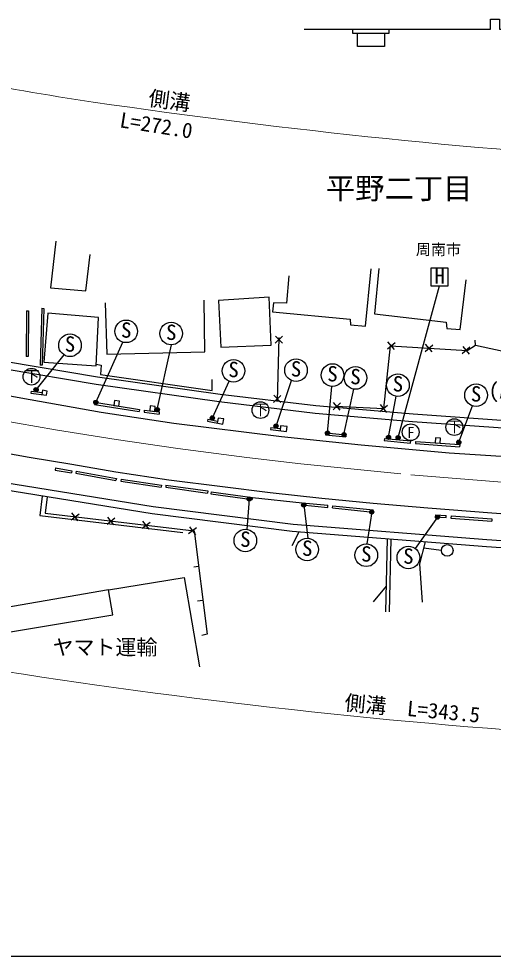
# Model space of a CAD drawing. Units: millimetres at full size, sheet at 1:1000, with parts at other scales. Extents: x 40000 to 680000, y 20000 to 380000.
# Drawn here: x 190969 to 247625, y 205000 to 317028 of the extents above; entities that cross this region are included whole.
import ezdxf
from ezdxf.enums import TextEntityAlignment as Align

# ---------------------------------------------------------------- set-up
doc = ezdxf.new("R2010")
doc.units = ezdxf.units.MM
doc.header["$LTSCALE"] = 1000
doc.linetypes.add('CHAIN', pattern=[18.5, 12, -1.5, 3.5, -1.5])
for name, color, linetype, lineweight in [('M-BGD', 7, 'Continuous', 25), ('M-BGD-EXST', 7, 'Continuous', 25), ('M-BMK', 2, 'CHAIN', 13), ('M-STR-HTXT', 7, 'Continuous', 13), ('M-STR-STRC', 7, 'Continuous', 25), ('M-TTL-BAND', 7, 'Continuous', 25)]:
    doc.layers.add(name, color=color, linetype=linetype, lineweight=lineweight)
doc.layers.add('M-BMK-HTXT', color=7, linetype='Continuous')
doc.styles.add('ＭＳ ゴシック', font='')
doc.styles.get('ＭＳ ゴシック').set_extended_font_data('MS Gothic')

msp = doc.modelspace()

# ---------------------------------------------------------------- hatches: boundary and pattern name
at = {"layer": 'M-BGD-EXST'}
for points in [[(193286, 272695, 0.41421), (193036, 272945, 0.41421), (192786, 272695, 1)], [(200416, 271175, 0.41421), (200166, 271425, 0.41421), (199916, 271175, 1)], [(207760, 270317, 0.41421), (207510, 270567, 0.41421), (207260, 270317, 1)], [(214339, 269330, 0.41421), (214089, 269580, 0.41421), (213839, 269330, 1)], [(221936, 268358, 0.41421), (221686, 268608, 0.41421), (221436, 268358, 1)], [(228087, 267533, 0.41421), (227837, 267783, 0.41421), (227587, 267533, 1)], [(230048, 267328, 0.41421), (229798, 267578, 0.41421), (229548, 267328, 1)], [(235372, 267016, 0.41421), (235122, 267266, 0.41421), (234872, 267016, 1)], [(236520, 266974, 0.41421), (236270, 267224, 0.41421), (236020, 266974, 1)], [(243763, 266420, 0.41421), (243513, 266670, 0.41421), (243263, 266420, 1)], [(218735, 259638, 0.41421), (218485, 259888, 0.41421), (218235, 259638, 1)], [(225249, 258923, 0.41421), (224999, 259173, 0.41421), (224749, 258923, 1)], [(233360, 258100, 0.41421), (233110, 258350, 0.41421), (232860, 258100, 1)], [(241215, 257475, 0.41421), (240965, 257725, 0.41421), (240715, 257475, 1)]]:
    msp.add_hatch(color=256, dxfattribs=at).paths.add_polyline_path(points)

# ---------------------------------------------------------------- linework, layer by layer
at = {"layer": 'M-BGD'}
for p, q in [((225061, 315790), (230870, 315790)), ((230870, 315790), (235178, 315790)), ((230870, 315275), (230870, 315790)), ((235178, 315275), (230870, 315275)), ((231405, 313704), (231405, 315275)), ((234647, 315275), (234647, 313704)), ((235178, 315790), (235178, 315275)), ((234647, 313704), (231405, 313704)), ((193716, 282426), (193521, 275633)), ((193716, 282426), (193966, 282419)), ((193966, 282419), (193771, 275626)), ((191874, 282114), (191853, 276673)), ((191874, 282114), (192124, 282113)), ((192124, 282113), (192103, 276672)), ((221601, 278277), (222469, 279099)), ((221628, 279114), (222446, 278251)), ((222040, 278940), (221832, 271318)), ((235008, 277565), (235900, 278351)), ((235845, 277508), (235053, 278404)), ((239507, 277284), (240399, 278071)), ((240343, 277227), (239552, 278124)), ((243975, 277845), (244766, 276948)), ((245520, 278007), (245487, 278636)), ((244811, 277788), (243919, 277001)), ((192103, 276672), (191853, 276673)), ((193771, 275626), (193521, 275633)), ((192452, 272518), (192420, 272270)), ((192420, 272270), (194278, 272031)), ((192452, 272518), (193749, 272351)), ((200044, 271195), (200004, 270948)), ((200044, 271195), (205371, 270331)), ((222272, 272010), (221404, 271188)), ((222245, 271173), (221427, 272036)), ((228503, 270312), (229381, 271113)), ((229340, 270268), (228534, 271152)), ((200004, 270948), (205331, 270084)), ((205371, 270331), (205331, 270084)), ((205959, 270260), (205928, 270012)), ((205928, 270012), (207716, 269791)), ((205959, 270260), (207747, 270039)), ((207747, 270039), (207716, 269791)), ((235018, 270824), (234085, 270075)), ((234922, 269991), (234177, 270918)), ((213545, 269174), (213497, 268928)), ((213497, 268928), (215343, 268567)), ((213545, 269174), (214717, 268944)), ((215389, 268812), (215391, 268812)), ((221050, 268181), (221021, 267933)), ((221021, 267933), (222925, 267711)), ((221050, 268181), (222202, 268047)), ((227618, 267556), (227592, 267307)), ((227592, 267307), (230010, 267054)), ((227618, 267556), (230036, 267303)), ((230036, 267303), (230010, 267054)), ((234645, 266881), (234621, 266632)), ((234621, 266632), (237762, 266325)), ((234645, 266881), (237786, 266573)), ((237762, 266325), (237786, 266573)), ((238361, 266515), (238343, 266265)), ((238343, 266265), (243605, 265885)), ((238361, 266515), (243623, 266135)), ((243623, 266135), (243605, 265885)), ((195372, 263347), (195329, 263101)), ((195372, 263347), (197300, 263012)), ((195329, 263101), (197257, 262766)), ((197300, 263012), (197257, 262766)), ((197831, 262961), (197787, 262715)), ((197787, 262715), (202577, 261853)), ((197831, 262961), (202621, 262099)), ((202621, 262099), (202577, 261853)), ((203186, 262028), (203149, 261781)), ((203149, 261781), (207990, 261061)), ((203186, 262028), (208026, 261308)), ((208026, 261308), (207990, 261061)), ((208545, 261288), (208511, 261040)), ((208511, 261040), (213504, 260350)), ((208545, 261288), (213538, 260598)), ((193777, 259996), (193469, 257667)), ((213538, 260598), (213504, 260350)), ((213945, 260496), (213912, 260248)), ((213912, 260248), (218855, 259589)), ((213945, 260496), (218888, 259837)), ((218888, 259837), (218855, 259589)), ((218888, 259837), (224793, 259194)), ((224768, 258946), (224793, 259194)), ((224768, 258946), (227856, 258641)), ((224793, 259194), (227881, 258889)), ((227856, 258641), (227881, 258889)), ((228432, 258583), (228458, 258832)), ((228458, 258832), (233293, 258333)), ((193469, 257667), (210541, 255627)), ((197231, 257151), (198165, 257886)), ((198062, 257046), (197323, 257987)), ((228432, 258583), (233268, 258084)), ((233268, 258084), (233293, 258333)), ((240721, 257739), (240707, 257489)), ((240721, 257739), (242007, 257667)), ((241993, 257417), (242007, 257667)), ((201506, 256640), (202441, 257375)), ((202338, 256535), (201599, 257476)), ((205710, 256137), (206645, 256873)), ((206542, 256033), (205802, 256973)), ((240707, 257489), (241993, 257417)), ((242591, 257612), (242573, 257363)), ((242573, 257363), (247440, 257007)), ((242591, 257612), (247459, 257256)), ((247459, 257256), (247440, 257007)), ((212182, 256203), (211248, 255468)), ((211351, 256307), (212090, 255367)), ((223613, 254076), (224436, 255730)), ((234796, 246159), (234983, 254894)), ((235246, 246150), (235432, 254858)), ((239346, 253785), (241400, 253527)), ((211890, 251548), (212438, 251618)), ((233319, 247337), (234862, 249236)), ((212327, 247462), (212958, 247542))]:
    msp.add_line(p, q, dxfattribs=at)
for points in [[(235178, 315790), (247314, 315790), (247314, 316974), (248370, 316974), (248370, 315790), (289870, 315790), (289870, 317028), (290837, 317028), (290837, 315790), (313891, 315790)], [(339870, 268764), (330476, 268140), (315878, 267244), (304496, 266724), (292781, 266575), (285723, 266520), (273610, 266738), (261323, 267209), (237978, 268875), (226346, 269870), (214906, 271242), (200230, 273329), (189350, 275139), (176686, 277537), (159974, 281043), (134984, 286963), (118928, 290887), (107831, 293603), (95011, 296693), (93402, 296422), (86860, 297978), (73182, 301417)], [(339810, 269662), (330418, 269038), (315830, 268142), (304469, 267624), (292772, 267475), (285728, 267420), (273635, 267638), (261372, 268108), (238048, 269773), (226438, 270765), (215023, 272134), (200367, 274218), (189507, 276026), (176863, 278419), (160170, 281921), (135195, 287838), (119142, 291761), (108043, 294477), (95043, 297611), (93433, 297340), (87074, 298852), (73399, 302291)], [(195404, 290466), (194764, 284871), (198980, 284505), (199491, 288860)], [(69895, 288167), (86557, 284096), (102751, 280200), (117385, 276531), (142483, 270600), (159104, 266527), (173001, 263613), (187430, 261041), (206886, 257891), (223635, 255794), (246802, 253956), (255574, 253366), (274476, 252631), (291260, 252443), (313444, 252959), (327209, 253584), (338570, 254159)], [(70099, 288992), (86757, 284922), (102954, 281025), (117586, 277356), (142682, 271426), (159292, 267356), (173163, 264447), (187572, 261879), (207007, 258733), (223721, 256639), (246864, 254804), (255619, 254215), (274497, 253481), (291255, 253293), (313415, 253808), (327168, 254433), (338527, 255008)], [(223206, 286309), (222927, 283029), (221387, 283063), (221286, 282003), (230522, 281132), (230573, 280438), (232386, 280285), (233058, 287124)], [(233972, 287179), (233440, 281781), (242008, 280757), (242079, 280006), (243688, 279912), (244393, 285829)], [(201295, 283094), (201469, 276940), (213183, 277232), (213096, 283386)], [(228774, 270716), (234553, 270450), (235371, 277959), (244527, 277388), (245520, 278007), (259984, 274864), (260094, 275052)], [(200212, 275769), (200789, 275643), (200744, 274526), (214069, 272614), (214075, 273925)], [(194278, 272031), (194351, 272531), (193784, 272627), (193717, 272103)], [(215343, 268567), (215465, 269211), (214789, 269314), (214669, 268699)], [(222925, 267711), (223010, 268298), (222242, 268398), (222173, 267799)], [(194372, 259917), (194111, 257943), (211902, 255817), (213474, 243505), (212841, 243324)], [(239166, 247315), (238860, 251898), (239538, 254532)], [(178102, 233664), (176729, 241557), (202193, 245790), (201688, 248793), (210730, 250254), (212538, 239571)], [(201688, 248793), (176216, 244353), (176729, 241557)]]:
    msp.add_lwpolyline(points, dxfattribs=at)
for points in [[(214839, 283357), (215101, 277783), (221120, 278035), (220853, 283764)], [(194429, 281863), (193966, 275985), (200201, 275541), (200497, 281327)], [(202322, 270826), (202914, 270730), (203010, 271322), (202418, 271418)], [(206603, 270181), (207199, 270107), (207273, 270702), (206677, 270776)], [(240673, 266348), (241271, 266304), (241314, 266903), (240716, 266946)]]:
    msp.add_lwpolyline(points, close=True, dxfattribs=at)
msp.add_circle((242132, 253491), 700, dxfattribs=at)
at = {"layer": 'M-BGD-EXST'}
for p, q in [((242263, 287223), (240163, 287223)), ((240163, 287223), (240163, 285123)), ((242263, 285123), (242263, 287223)), ((236270, 266974), (241213, 285123)), ((240163, 285123), (242263, 285123)), ((200166, 271175), (203376, 278393)), ((207510, 270317), (209190, 278055)), ((193036, 272695), (196371, 276864)), ((214089, 269330), (216090, 273714)), ((221686, 268358), (223542, 273787)), ((227837, 267533), (228339, 273102)), ((229798, 267328), (230969, 272772)), ((235122, 267016), (236024, 271915)), ((243513, 266420), (245162, 270757)), ((218485, 259638), (218216, 256015)), ((224999, 258923), (225493, 254952)), ((233110, 258100), (232517, 254266)), ((240965, 257475), (238313, 253732))]:
    msp.add_line(p, q, dxfattribs=at)
for centre, radius in [((203803, 279673), 1350), ((209176, 279405), 1350), ((197088, 278008), 1350), ((216613, 274958), 1350), ((224075, 275027), 1350), ((228425, 274450), 1350), ((192492, 274253), 1000), ((231175, 274106), 1350), ((236247, 273246), 1350), ((245574, 272043), 1350), ((193036, 272695), 250), ((200166, 271175), 250), ((219829, 270264), 1000), ((207510, 270317), 250), ((214089, 269330), 250), ((242980, 268230), 1000), ((221686, 268358), 250), ((227837, 267533), 250), ((237770, 267620), 1000), ((229798, 267328), 250), ((235122, 267016), 250), ((236270, 266974), 250), ((243513, 266420), 250), ((218485, 259638), 250), ((224999, 258923), 250), ((233110, 258100), 250), ((240965, 257475), 250), ((218024, 254679), 1350), ((225416, 253604), 1350), ((232465, 252917), 1350), ((237493, 252659), 1350)]:
    msp.add_circle(centre, radius, dxfattribs=at)
at = {"layer": 'M-BMK'}
msp.add_lwpolyline([(71681, 295368), (85658, 292155), (103789, 287932), (128067, 282275), (150572, 276927), (170602, 272542), (183789, 269928), (195353, 267922), (202611, 266732), (209959, 265666), (218188, 264597), (224667, 263847), (237792, 262541), (248182, 261673), (255978, 261256), (265756, 260723), (279003, 260307), (293073, 260170), (302425, 260249), (313013, 260545), (326456, 261238), (336716, 261870), (350030, 263114)], dxfattribs=at)
at = {"layer": 'M-STR-HTXT'}
for centre, radius, start, end in [((247893, 633471), 329910, 255.79151, 261.62942), ((317130, 1104021), 805527, 261.62942, 266.64402), ((290792, 879992), 648941, 255.73316, 261.98177), ((309665, 1013965), 784236, 261.98177, 267.47131)]:
    msp.add_arc(centre, radius, start, end, dxfattribs=at)
at = {"layer": 'M-STR-STRC'}
for points in [[(332242, 264885), (332107, 264873), (321715, 264136), (310952, 263639), (301371, 263298), (287079, 263298), (275269, 263472), (264537, 263821), (252926, 264436), (242357, 265117), (231853, 266067), (222330, 267080), (209469, 268669), (200828, 269981), (191220, 271677), (182560, 273267)], [(181974, 266470), (192199, 264647), (197299, 263786), (202566, 262870), (208894, 261926), (215316, 261119), (220991, 260406), (227151, 259736), (233269, 259141), (239817, 258592), (247457, 257997), (254542, 257460), (261530, 257151), (269183, 256829), (275118, 256725), (281996, 256596), (283611, 256583)]]:
    msp.add_lwpolyline(points, dxfattribs=at)
at = {"layer": 'M-TTL-BAND'}
msp.add_line((40000, 205000), (579000, 205000), dxfattribs=at)

# ---------------------------------------------------------------- texts
at = {"layer": 'M-BGD-EXST', "style": 'ＭＳ ゴシック'}
for s, height, p in [('周南市', 1320, (238389, 288403)), ('H', 1833, (240615, 284815)), ('下', 1320, (191639, 273265)), ('下', 1320, (218976, 269276)), ('下', 1320, (242128, 267242))]:
    msp.add_text(s, height=height, dxfattribs=at).set_placement(p, align=Align.BOTTOM_LEFT)
for p in [(203148, 278381), (208521, 278112), (196433, 276715), (215958, 273666), (223419, 273735), (227770, 273157), (230520, 272813), (235592, 271954), (244918, 270750), (217368, 253386), (224761, 252312), (231810, 251624), (236838, 251366)]:
    msp.add_text('S', height=1833, rotation=358.508, dxfattribs=at).set_placement(p, align=Align.BOTTOM_LEFT)
msp.add_text('F', height=1320, dxfattribs=at).set_placement((237781, 267592), align=Align.MIDDLE_CENTER)
at = {"layer": 'M-BMK-HTXT', "style": 'ＭＳ ゴシック'}
for s, height, p in [('平野二丁目', 2566, (227641, 294706)), ('(駐)', 1833, (247077, 271152)), ('ヤマト運輸', 1833, (195013, 240464))]:
    msp.add_text(s, height=height, dxfattribs=at).set_placement(p, align=Align.BOTTOM_LEFT)
at = {"layer": 'M-STR-HTXT', "style": 'ＭＳ ゴシック'}
for s, rotation, p in [('側溝', 352.448, (206304, 306136)), ('L=272.0', 350.958, (202855, 303525)), ('側溝  L=343.5', 354.634, (229755, 233879))]:
    msp.add_text(s, height=1833, rotation=rotation, dxfattribs=at).set_placement(p, align=Align.BOTTOM_LEFT)

doc.saveas('drawing.dxf')
